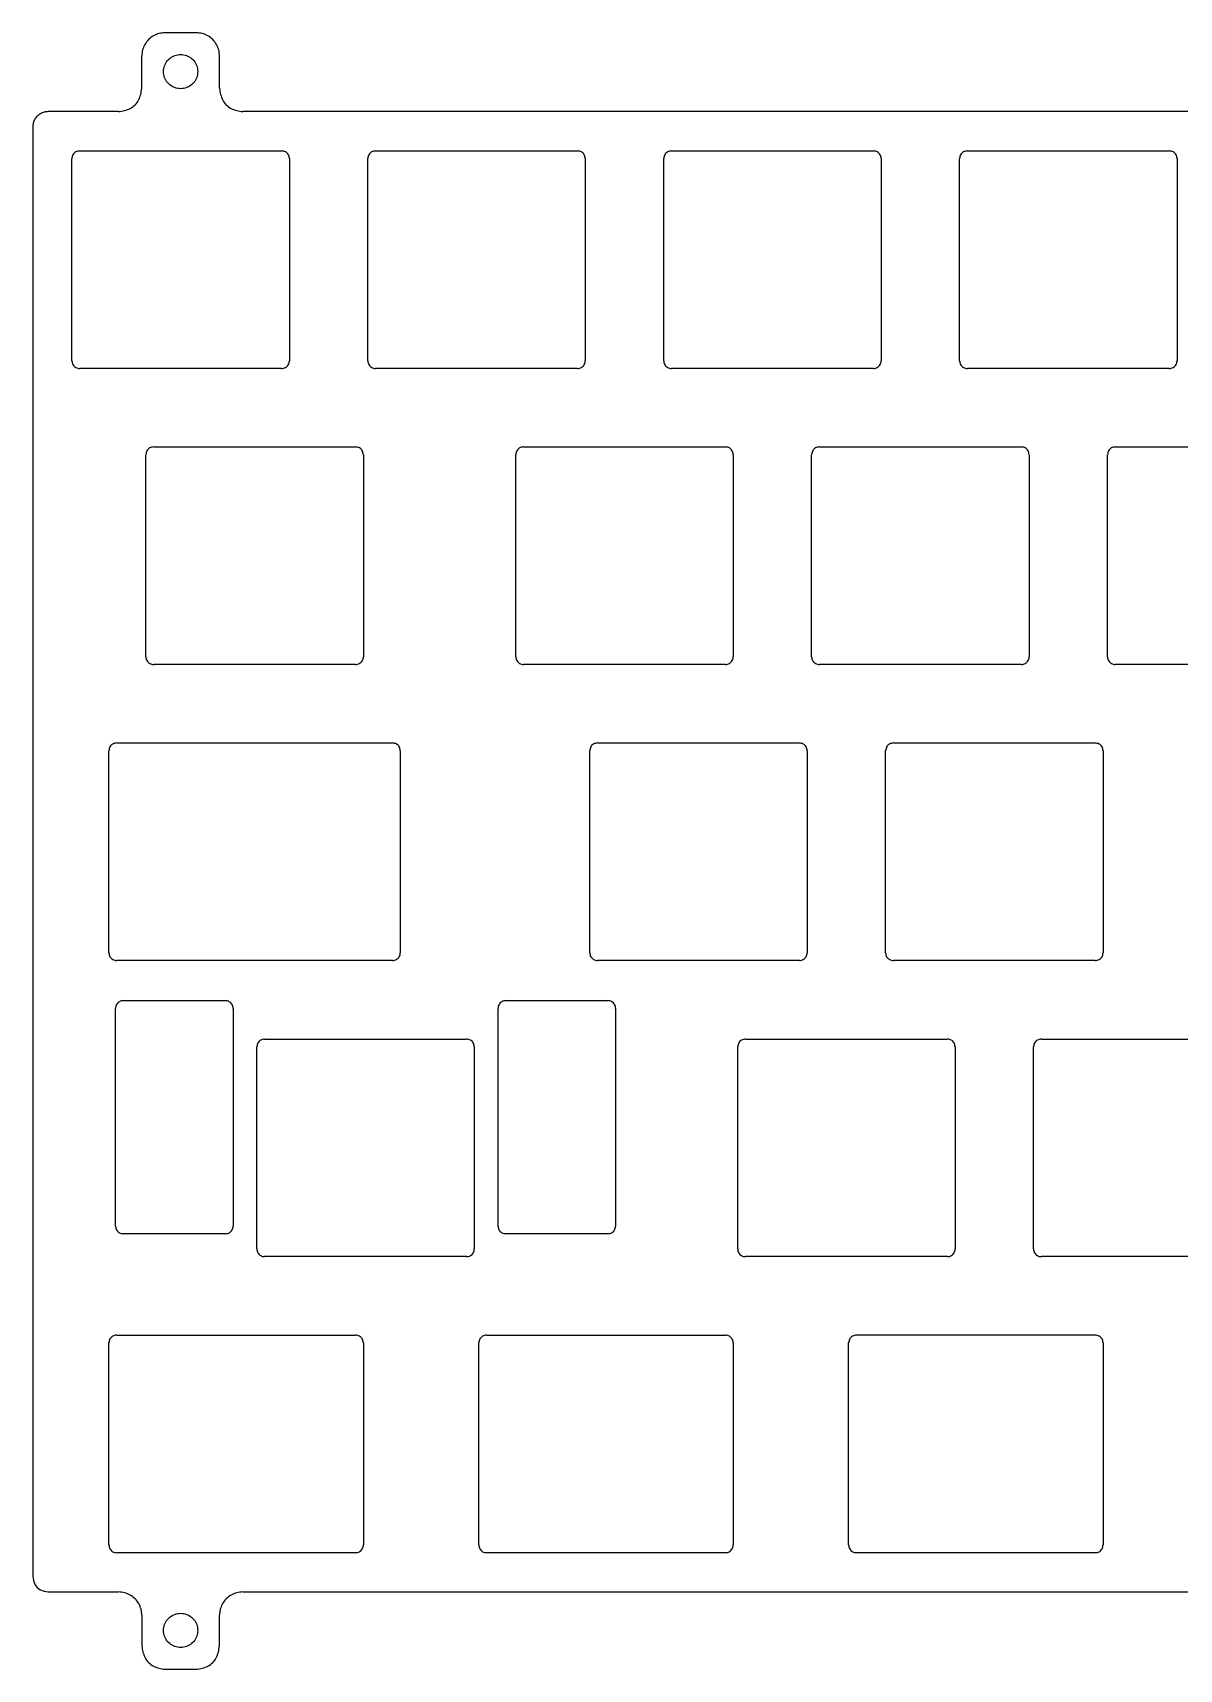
# Model space of a CAD drawing. Extents: x 0 to 305, y -146 to 105.
# Drawn here: x 0.1 to 74, y -146.5 to -41.2 of the extents above; entities that cross this region are included whole.
import ezdxf

# ---------------------------------------------------------------- set-up
doc = ezdxf.new("R2010")
doc.units = 0
doc.layers.add('Facebinder', color=7, linetype='CONTINUOUS')

msp = doc.modelspace()

# ---------------------------------------------------------------- linework, layer by layer
at = {"layer": 'Facebinder', "color": 7}
for points in [[(10.657681, -41.182013), (8.657682, -41.182013)], [(7.157682, -44.757036), (7.157682, -42.682015)], [(12.157681, -44.757036), (12.157681, -42.682015)], [(5.657683, -46.257012), (1.132304, -46.257012)], [(77.095166, -46.257012), (13.657681, -46.257012)], [(0.132304, -47.257031), (0.132304, -140.507712)], [(2.657303, -62.282715), (2.657303, -49.282019)], [(3.157303, -48.782036), (16.15818, -48.782036)], [(16.65818, -49.282019), (16.65818, -62.282715)], [(21.70738, -62.282715), (21.70738, -49.282019)], [(22.207379, -48.782036), (35.208176, -48.782036)], [(35.708174, -49.282019), (35.708174, -62.282715)], [(40.757474, -62.282715), (40.757474, -49.282019)], [(41.257475, -48.782036), (54.258171, -48.782036)], [(54.75817, -49.282019), (54.75817, -62.282715)], [(59.807469, -62.282715), (59.807469, -49.282019)], [(60.307471, -48.782036), (73.308167, -48.782036)], [(73.808166, -49.282019), (73.808166, -62.282715)], [(16.15818, -62.782724), (3.157303, -62.782724)], [(35.208176, -62.782724), (22.207379, -62.782724)], [(54.258171, -62.782724), (41.257475, -62.782724)], [(73.308167, -62.782724), (60.307471, -62.782724)], [(7.419882, -81.33271), (7.419882, -68.332014)], [(7.919882, -67.832031), (20.919279, -67.832031)], [(21.419278, -68.332014), (21.419278, -81.33271)], [(31.232476, -81.33271), (31.232476, -68.332014)], [(31.732477, -67.832031), (44.733173, -67.832031)], [(45.233172, -68.332014), (45.233172, -81.33271)], [(50.282472, -81.33271), (50.282472, -68.332014)], [(50.782473, -67.832031), (63.783169, -67.832031)], [(64.283168, -68.332014), (64.283168, -81.33271)], [(69.332467, -81.33271), (69.332467, -68.332014)], [(69.832469, -67.832031), (82.833165, -67.832031)], [(20.919279, -81.83272), (7.919882, -81.83272)], [(44.733173, -81.83272), (31.732477, -81.83272)], [(63.783169, -81.83272), (50.782473, -81.83272)], [(82.833165, -81.83272), (69.832469, -81.83272)], [(5.038583, -100.382706), (5.038583, -87.38201)], [(5.538583, -86.882027), (23.300579, -86.882027)], [(23.800578, -87.38201), (23.800578, -100.382706)], [(35.994975, -100.382706), (35.994975, -87.38201)], [(36.494976, -86.882027), (49.494172, -86.882027)], [(49.994174, -87.38201), (49.994174, -100.382706)], [(55.044971, -100.382706), (55.044971, -87.38201)], [(55.544972, -86.882027), (68.544168, -86.882027)], [(69.044169, -87.38201), (69.044169, -100.382706)], [(23.300579, -100.882716), (5.538583, -100.882716)], [(49.494172, -100.882716), (36.494976, -100.882716)], [(68.544168, -100.882716), (55.544972, -100.882716)], [(5.464383, -117.962413), (5.464383, -103.962412)], [(5.964383, -103.462403), (12.539481, -103.462403)], [(13.039481, -103.962412), (13.039481, -117.962413)], [(30.088778, -117.962413), (30.088778, -103.962412)], [(30.588777, -103.462403), (37.163576, -103.462403)], [(37.663575, -103.962412), (37.663575, -117.962413)], [(15.063581, -105.932023), (28.064477, -105.932023)], [(46.019974, -105.932023), (59.01917, -105.932023)], [(65.06997, -105.932023), (78.069166, -105.932023)], [(14.563581, -119.432808), (14.563581, -106.432006)], [(28.564476, -106.432006), (28.564476, -119.432808)], [(45.519973, -119.432808), (45.519973, -106.432006)], [(59.519172, -106.432006), (59.519172, -119.432808)], [(64.569968, -119.432808), (64.569968, -106.432006)], [(12.539481, -118.462396), (5.964383, -118.462396)], [(37.163576, -118.462396), (30.588777, -118.462396)], [(28.064477, -119.932817), (15.063581, -119.932817)], [(59.01917, -119.932817), (46.019974, -119.932817)], [(78.069166, -119.932817), (65.06997, -119.932817)], [(5.538257, -124.981992), (20.919278, -124.982019)], [(29.350752, -124.981992), (44.731771, -124.981992)], [(68.544165, -124.981992), (53.163249, -124.981992)], [(5.038257, -138.482671), (5.038257, -125.481975)], [(21.419277, -125.482002), (21.419277, -138.482698)], [(28.850753, -138.482671), (28.850753, -125.481975)], [(45.23177, -125.481975), (45.23177, -138.482671)], [(52.66325, -138.482671), (52.66325, -125.481975)], [(69.044167, -125.481975), (69.044167, -138.482671)], [(20.919278, -138.982707), (5.538257, -138.982681)], [(44.731771, -138.982681), (29.350752, -138.982681)], [(68.544165, -138.982681), (53.163249, -138.982681)], [(1.132304, -141.507705), (5.657683, -141.507705)], [(13.657681, -141.507705), (77.095166, -141.507705)], [(7.157682, -143.007707), (7.157682, -144.982715)], [(12.157681, -144.982715), (12.157681, -143.007707)], [(8.657682, -146.48269), (10.657681, -146.48269)]]:
    msp.add_lwpolyline(points, dxfattribs=at)
for points in [[(10.757682, -43.682034)], [(10.757682, -143.982696)]]:
    msp.add_lwpolyline(points, close=True, dxfattribs=at)
for points, knots in [([(8.657682, -41.182013), (8.526412, -41.192013), (8.264958, -41.211929), (7.899196, -41.369317), (7.584435, -41.608767), (7.344985, -41.92353), (7.187597, -42.289292), (7.167682, -42.550745), (7.157682, -42.682015)], [0, 0, 0, 0, 0.392663, 0.782076, 1.174738, 1.567401, 1.956814, 2.349477, 2.349477, 2.349477, 2.349477]), ([(12.157681, -42.682015), (12.147682, -42.550745), (12.127767, -42.289292), (11.970379, -41.92353), (11.730929, -41.608767), (11.416167, -41.369317), (11.050405, -41.211929), (10.788951, -41.192013), (10.657681, -41.182013)], [0, 0, 0, 0, 0.392663, 0.782076, 1.174739, 1.567401, 1.956814, 2.349477, 2.349477, 2.349477, 2.349477]), ([(10.757682, -43.682034), (10.744539, -43.553428), (10.718441, -43.298057), (10.515968, -42.960579), (10.219513, -42.709673), (9.852409, -42.576601), (9.46287, -42.576601), (9.09628, -42.709673), (8.797772, -42.960579), (8.602927, -43.298057), (8.534896, -43.682034), (8.602927, -44.066012), (8.797772, -44.40349), (9.09628, -44.654395), (9.46287, -44.787467), (9.852409, -44.787467), (10.219513, -44.654395), (10.515968, -44.40349), (10.718441, -44.066012), (10.744539, -43.81064), (10.757682, -43.682034)], [0, 0, 0, 0, 0.38386, 0.762227, 1.146088, 1.529948, 1.908315, 2.292176, 2.676036, 3.054403, 3.438263, 3.822124, 4.200491, 4.584351, 4.968212, 5.346578, 5.730439, 6.114299, 6.492666, 6.876527, 6.876527, 6.876527, 6.876527]), ([(5.657683, -46.257012), (5.920519, -46.215755), (6.438395, -46.134465), (7.035123, -45.537747), (7.116421, -45.019872), (7.157682, -44.757036)], [0, 0, 0, 0, 0.784281, 1.5453, 2.329581, 2.329581, 2.329581, 2.329581]), ([(12.157681, -44.757036), (12.198942, -45.019872), (12.280241, -45.537747), (12.876969, -46.134465), (13.394845, -46.215755), (13.657681, -46.257012)], [0, 0, 0, 0, 0.784281, 1.5453, 2.32958, 2.32958, 2.32958, 2.32958]), ([(1.132304, -46.257012), (1.044789, -46.263678), (0.870485, -46.276956), (0.626641, -46.381883), (0.416799, -46.54152), (0.257166, -46.751366), (0.152243, -46.995212), (0.138969, -47.169516), (0.132304, -47.257031)], [0, 0, 0, 0, 0.261778, 0.52139, 0.783168, 1.044946, 1.304557, 1.566335, 1.566335, 1.566335, 1.566335]), ([(3.157303, -48.782036), (3.069692, -48.795788), (2.897069, -48.822884), (2.69816, -49.021786), (2.671058, -49.194408), (2.657303, -49.282019)], [0, 0, 0, 0, 0.261424, 0.515094, 0.776518, 0.776518, 0.776518, 0.776518]), ([(16.65818, -49.282019), (16.644425, -49.194408), (16.617323, -49.021786), (16.418415, -48.822884), (16.245791, -48.795788), (16.15818, -48.782036)], [0, 0, 0, 0, 0.261424, 0.515094, 0.776518, 0.776518, 0.776518, 0.776518]), ([(22.207379, -48.782036), (22.119768, -48.795788), (21.947145, -48.822884), (21.748237, -49.021786), (21.721135, -49.194408), (21.70738, -49.282019)], [0, 0, 0, 0, 0.261424, 0.515094, 0.776517, 0.776517, 0.776517, 0.776517]), ([(35.708174, -49.282019), (35.69442, -49.194408), (35.667318, -49.021786), (35.46841, -48.822884), (35.295786, -48.795788), (35.208176, -48.782036)], [0, 0, 0, 0, 0.261424, 0.515094, 0.776517, 0.776517, 0.776517, 0.776517]), ([(41.257475, -48.782036), (41.169864, -48.795787), (40.99724, -48.822883), (40.798331, -49.021785), (40.771229, -49.194408), (40.757474, -49.282019)], [0, 0, 0, 0, 0.261424, 0.515095, 0.77652, 0.77652, 0.77652, 0.77652]), ([(54.75817, -49.282019), (54.744415, -49.194408), (54.717313, -49.021786), (54.518405, -48.822884), (54.345782, -48.795788), (54.258171, -48.782036)], [0, 0, 0, 0, 0.261424, 0.515094, 0.776517, 0.776517, 0.776517, 0.776517]), ([(60.307471, -48.782036), (60.21986, -48.795787), (60.047236, -48.822883), (59.848327, -49.021785), (59.821224, -49.194408), (59.807469, -49.282019)], [0, 0, 0, 0, 0.261424, 0.515095, 0.77652, 0.77652, 0.77652, 0.77652]), ([(73.808166, -49.282019), (73.794411, -49.194408), (73.767309, -49.021786), (73.568401, -48.822884), (73.395778, -48.795788), (73.308167, -48.782036)], [0, 0, 0, 0, 0.261424, 0.515094, 0.776517, 0.776517, 0.776517, 0.776517]), ([(2.657303, -62.282715), (2.660636, -62.326472), (2.667273, -62.413624), (2.719734, -62.535547), (2.799551, -62.64047), (2.904472, -62.720288), (3.026394, -62.772752), (3.113546, -62.779391), (3.157303, -62.782724)], [0, 0, 0, 0, 0.130889, 0.260695, 0.391584, 0.522473, 0.652278, 0.783167, 0.783167, 0.783167, 0.783167]), ([(16.15818, -62.782724), (16.201938, -62.779391), (16.28909, -62.772752), (16.411011, -62.720288), (16.515933, -62.64047), (16.595749, -62.535547), (16.648211, -62.413624), (16.654848, -62.326472), (16.65818, -62.282715)], [0, 0, 0, 0, 0.130889, 0.260695, 0.391584, 0.522473, 0.652278, 0.783167, 0.783167, 0.783167, 0.783167]), ([(21.70738, -62.282715), (21.710713, -62.326472), (21.71735, -62.413624), (21.769811, -62.535547), (21.849627, -62.64047), (21.954548, -62.720288), (22.07647, -62.772752), (22.163622, -62.779391), (22.207379, -62.782724)], [0, 0, 0, 0, 0.130889, 0.260694, 0.391583, 0.522472, 0.652278, 0.783167, 0.783167, 0.783167, 0.783167]), ([(35.208176, -62.782724), (35.251933, -62.779391), (35.339085, -62.772752), (35.461006, -62.720288), (35.565927, -62.64047), (35.645744, -62.535547), (35.698205, -62.413624), (35.704842, -62.326472), (35.708174, -62.282715)], [0, 0, 0, 0, 0.130889, 0.260694, 0.391583, 0.522472, 0.652278, 0.783167, 0.783167, 0.783167, 0.783167]), ([(40.757474, -62.282715), (40.760806, -62.326472), (40.767443, -62.413625), (40.819905, -62.535548), (40.899722, -62.64047), (41.004643, -62.720289), (41.126566, -62.772753), (41.213718, -62.779391), (41.257475, -62.782724)], [0, 0, 0, 0, 0.130889, 0.260695, 0.391585, 0.522474, 0.65228, 0.783169, 0.783169, 0.783169, 0.783169]), ([(54.258171, -62.782724), (54.301928, -62.779391), (54.38908, -62.772752), (54.511002, -62.720288), (54.615923, -62.64047), (54.695739, -62.535547), (54.748201, -62.413624), (54.754838, -62.326472), (54.75817, -62.282715)], [0, 0, 0, 0, 0.130889, 0.260694, 0.391583, 0.522472, 0.652278, 0.783167, 0.783167, 0.783167, 0.783167]), ([(59.807469, -62.282715), (59.810802, -62.326472), (59.817439, -62.413625), (59.869901, -62.535548), (59.949718, -62.64047), (60.054639, -62.720289), (60.176561, -62.772753), (60.263714, -62.779391), (60.307471, -62.782724)], [0, 0, 0, 0, 0.130889, 0.260695, 0.391585, 0.522474, 0.65228, 0.783169, 0.783169, 0.783169, 0.783169]), ([(73.308167, -62.782724), (73.351924, -62.779391), (73.439076, -62.772752), (73.560998, -62.720288), (73.665919, -62.64047), (73.745735, -62.535547), (73.798196, -62.413624), (73.804834, -62.326472), (73.808166, -62.282715)], [0, 0, 0, 0, 0.130889, 0.260694, 0.391583, 0.522472, 0.652278, 0.783167, 0.783167, 0.783167, 0.783167]), ([(7.919882, -67.832031), (7.832271, -67.845783), (7.659648, -67.87288), (7.460739, -68.071781), (7.433637, -68.244404), (7.419882, -68.332014)], [0, 0, 0, 0, 0.261424, 0.515094, 0.776518, 0.776518, 0.776518, 0.776518]), ([(21.419278, -68.332014), (21.405523, -68.244404), (21.378421, -68.071782), (21.179513, -67.87288), (21.00689, -67.845784), (20.919279, -67.832031)], [0, 0, 0, 0, 0.261424, 0.515094, 0.776517, 0.776517, 0.776517, 0.776517]), ([(31.732477, -67.832031), (31.644866, -67.845783), (31.472242, -67.872879), (31.273333, -68.071781), (31.246231, -68.244404), (31.232476, -68.332014)], [0, 0, 0, 0, 0.261424, 0.515095, 0.77652, 0.77652, 0.77652, 0.77652]), ([(45.233172, -68.332014), (45.219417, -68.244404), (45.192316, -68.071782), (44.993408, -67.87288), (44.820784, -67.845784), (44.733173, -67.832031)], [0, 0, 0, 0, 0.261424, 0.515094, 0.776517, 0.776517, 0.776517, 0.776517]), ([(50.782473, -67.832031), (50.694862, -67.845783), (50.522238, -67.872879), (50.323329, -68.071781), (50.296227, -68.244404), (50.282472, -68.332014)], [0, 0, 0, 0, 0.261424, 0.515095, 0.77652, 0.77652, 0.77652, 0.77652]), ([(64.283168, -68.332014), (64.269413, -68.244404), (64.242311, -68.071782), (64.043403, -67.87288), (63.87078, -67.845784), (63.783169, -67.832031)], [0, 0, 0, 0, 0.261424, 0.515094, 0.776517, 0.776517, 0.776517, 0.776517]), ([(69.832469, -67.832031), (69.744858, -67.845783), (69.572234, -67.872879), (69.373324, -68.071781), (69.346222, -68.244404), (69.332467, -68.332014)], [0, 0, 0, 0, 0.261424, 0.515095, 0.77652, 0.77652, 0.77652, 0.77652]), ([(7.419882, -81.33271), (7.423215, -81.376468), (7.429852, -81.46362), (7.482313, -81.585543), (7.56213, -81.690466), (7.667051, -81.770284), (7.788973, -81.822748), (7.876125, -81.829387), (7.919882, -81.83272)], [0, 0, 0, 0, 0.130889, 0.260695, 0.391584, 0.522473, 0.652279, 0.783168, 0.783168, 0.783168, 0.783168]), ([(20.919279, -81.83272), (20.963036, -81.829387), (21.050188, -81.822748), (21.17211, -81.770284), (21.277031, -81.690465), (21.356847, -81.585542), (21.409309, -81.46362), (21.415946, -81.376468), (21.419278, -81.33271)], [0, 0, 0, 0, 0.130889, 0.260694, 0.391583, 0.522472, 0.652278, 0.783167, 0.783167, 0.783167, 0.783167]), ([(31.232476, -81.33271), (31.235808, -81.376468), (31.242445, -81.46362), (31.294907, -81.585543), (31.374724, -81.690466), (31.479646, -81.770285), (31.601568, -81.822748), (31.68872, -81.829387), (31.732477, -81.83272)], [0, 0, 0, 0, 0.130889, 0.260695, 0.391585, 0.522474, 0.65228, 0.783169, 0.783169, 0.783169, 0.783169]), ([(44.733173, -81.83272), (44.776931, -81.829387), (44.864083, -81.822748), (44.986004, -81.770284), (45.090925, -81.690465), (45.170741, -81.585542), (45.223203, -81.46362), (45.22984, -81.376468), (45.233172, -81.33271)], [0, 0, 0, 0, 0.130889, 0.260694, 0.391583, 0.522472, 0.652278, 0.783167, 0.783167, 0.783167, 0.783167]), ([(50.282472, -81.33271), (50.285804, -81.376468), (50.292441, -81.46362), (50.344903, -81.585543), (50.42472, -81.690466), (50.529641, -81.770285), (50.651564, -81.822748), (50.738716, -81.829387), (50.782473, -81.83272)], [0, 0, 0, 0, 0.130889, 0.260695, 0.391585, 0.522474, 0.65228, 0.783169, 0.783169, 0.783169, 0.783169]), ([(63.783169, -81.83272), (63.826926, -81.829387), (63.914078, -81.822748), (64.036, -81.770284), (64.140921, -81.690465), (64.220737, -81.585542), (64.273199, -81.46362), (64.279836, -81.376468), (64.283168, -81.33271)], [0, 0, 0, 0, 0.130889, 0.260694, 0.391583, 0.522472, 0.652278, 0.783167, 0.783167, 0.783167, 0.783167]), ([(69.332467, -81.33271), (69.3358, -81.376468), (69.342437, -81.46362), (69.394899, -81.585543), (69.474715, -81.690466), (69.579637, -81.770285), (69.701559, -81.822748), (69.788712, -81.829387), (69.832469, -81.83272)], [0, 0, 0, 0, 0.130889, 0.260695, 0.391585, 0.522474, 0.65228, 0.783169, 0.783169, 0.783169, 0.783169]), ([(5.538583, -86.882027), (5.450972, -86.895779), (5.278348, -86.922875), (5.07944, -87.121777), (5.052338, -87.2944), (5.038583, -87.38201)], [0, 0, 0, 0, 0.261424, 0.515094, 0.776518, 0.776518, 0.776518, 0.776518]), ([(23.800578, -87.38201), (23.786823, -87.2944), (23.759721, -87.121777), (23.560813, -86.922876), (23.38819, -86.895779), (23.300579, -86.882027)], [0, 0, 0, 0, 0.261424, 0.515094, 0.776517, 0.776517, 0.776517, 0.776517]), ([(36.494976, -86.882027), (36.407365, -86.895779), (36.234741, -86.922875), (36.035832, -87.121776), (36.00873, -87.294399), (35.994975, -87.38201)], [0, 0, 0, 0, 0.261424, 0.515095, 0.77652, 0.77652, 0.77652, 0.77652]), ([(49.994174, -87.38201), (49.980419, -87.294399), (49.953317, -87.121776), (49.754407, -86.922875), (49.581783, -86.895779), (49.494172, -86.882027)], [0, 0, 0, 0, 0.261424, 0.515095, 0.77652, 0.77652, 0.77652, 0.77652]), ([(55.544972, -86.882027), (55.457361, -86.895779), (55.284737, -86.922875), (55.085828, -87.121776), (55.058726, -87.294399), (55.044971, -87.38201)], [0, 0, 0, 0, 0.261424, 0.515095, 0.77652, 0.77652, 0.77652, 0.77652]), ([(69.044169, -87.38201), (69.030414, -87.294399), (69.003312, -87.121776), (68.804403, -86.922875), (68.631779, -86.895779), (68.544168, -86.882027)], [0, 0, 0, 0, 0.261424, 0.515095, 0.77652, 0.77652, 0.77652, 0.77652]), ([(5.038583, -100.382706), (5.041915, -100.426463), (5.048552, -100.513616), (5.101014, -100.635539), (5.18083, -100.740461), (5.285752, -100.82028), (5.407673, -100.872744), (5.494826, -100.879382), (5.538583, -100.882716)], [0, 0, 0, 0, 0.130889, 0.260695, 0.391584, 0.522473, 0.652279, 0.783168, 0.783168, 0.783168, 0.783168]), ([(23.300579, -100.882716), (23.344336, -100.879382), (23.431488, -100.872743), (23.55341, -100.820279), (23.658331, -100.740461), (23.738147, -100.635538), (23.790608, -100.513616), (23.797245, -100.426463), (23.800578, -100.382706)], [0, 0, 0, 0, 0.130889, 0.260694, 0.391583, 0.522472, 0.652278, 0.783167, 0.783167, 0.783167, 0.783167]), ([(35.994975, -100.382706), (35.998307, -100.426463), (36.004944, -100.513616), (36.057406, -100.635539), (36.137223, -100.740462), (36.242145, -100.82028), (36.364067, -100.872744), (36.451219, -100.879383), (36.494976, -100.882716)], [0, 0, 0, 0, 0.130889, 0.260695, 0.391585, 0.522474, 0.65228, 0.783169, 0.783169, 0.783169, 0.783169]), ([(49.494172, -100.882716), (49.537929, -100.879383), (49.625082, -100.872744), (49.747004, -100.82028), (49.851926, -100.740462), (49.931742, -100.635539), (49.984204, -100.513616), (49.990841, -100.426463), (49.994174, -100.382706)], [0, 0, 0, 0, 0.130889, 0.260695, 0.391585, 0.522474, 0.65228, 0.783169, 0.783169, 0.783169, 0.783169]), ([(55.044971, -100.382706), (55.048303, -100.426463), (55.05494, -100.513616), (55.107402, -100.635539), (55.187219, -100.740462), (55.29214, -100.82028), (55.414062, -100.872744), (55.501215, -100.879383), (55.544972, -100.882716)], [0, 0, 0, 0, 0.130889, 0.260695, 0.391585, 0.522474, 0.65228, 0.783169, 0.783169, 0.783169, 0.783169]), ([(68.544168, -100.882716), (68.587925, -100.879383), (68.675078, -100.872744), (68.797, -100.82028), (68.901921, -100.740462), (68.981738, -100.635539), (69.0342, -100.513616), (69.040837, -100.426463), (69.044169, -100.382706)], [0, 0, 0, 0, 0.130889, 0.260695, 0.391585, 0.522474, 0.65228, 0.783169, 0.783169, 0.783169, 0.783169]), ([(5.964383, -103.462403), (5.920626, -103.465736), (5.833473, -103.472375), (5.711552, -103.524838), (5.60663, -103.604657), (5.526814, -103.70958), (5.474352, -103.831503), (5.467715, -103.918655), (5.464383, -103.962412)], [0, 0, 0, 0, 0.130889, 0.260695, 0.391584, 0.522473, 0.652279, 0.783168, 0.783168, 0.783168, 0.783168]), ([(13.039481, -103.962412), (13.036149, -103.918655), (13.029511, -103.831503), (12.97705, -103.70958), (12.897234, -103.604657), (12.792312, -103.524838), (12.67039, -103.472375), (12.583238, -103.465736), (12.539481, -103.462403)], [0, 0, 0, 0, 0.130889, 0.260695, 0.391584, 0.522473, 0.652279, 0.783168, 0.783168, 0.783168, 0.783168]), ([(30.588777, -103.462403), (30.545019, -103.465736), (30.457867, -103.472375), (30.335946, -103.524839), (30.231025, -103.604657), (30.151209, -103.70958), (30.098747, -103.831503), (30.09211, -103.918655), (30.088778, -103.962412)], [0, 0, 0, 0, 0.130889, 0.260694, 0.391583, 0.522472, 0.652278, 0.783167, 0.783167, 0.783167, 0.783167]), ([(37.663575, -103.962412), (37.660242, -103.918655), (37.653605, -103.831503), (37.601144, -103.70958), (37.521327, -103.604657), (37.416406, -103.524839), (37.294485, -103.472375), (37.207333, -103.465736), (37.163576, -103.462403)], [0, 0, 0, 0, 0.130889, 0.260694, 0.391583, 0.522472, 0.652278, 0.783167, 0.783167, 0.783167, 0.783167]), ([(15.063581, -105.932023), (14.97597, -105.945775), (14.803346, -105.972871), (14.604438, -106.171773), (14.577336, -106.344395), (14.563581, -106.432006)], [0, 0, 0, 0, 0.261424, 0.515094, 0.776518, 0.776518, 0.776518, 0.776518]), ([(28.564476, -106.432006), (28.550721, -106.344395), (28.52362, -106.171773), (28.324712, -105.972871), (28.152088, -105.945775), (28.064477, -105.932023)], [0, 0, 0, 0, 0.261424, 0.515094, 0.776517, 0.776517, 0.776517, 0.776517]), ([(46.019974, -105.932023), (45.932363, -105.945775), (45.759739, -105.97287), (45.56083, -106.171772), (45.533728, -106.344395), (45.519973, -106.432006)], [0, 0, 0, 0, 0.261424, 0.515095, 0.77652, 0.77652, 0.77652, 0.77652]), ([(59.519172, -106.432006), (59.505417, -106.344395), (59.478315, -106.171772), (59.279405, -105.97287), (59.106781, -105.945775), (59.01917, -105.932023)], [0, 0, 0, 0, 0.261424, 0.515095, 0.77652, 0.77652, 0.77652, 0.77652]), ([(65.06997, -105.932023), (64.982359, -105.945775), (64.809735, -105.97287), (64.610825, -106.171772), (64.583723, -106.344395), (64.569968, -106.432006)], [0, 0, 0, 0, 0.261424, 0.515095, 0.77652, 0.77652, 0.77652, 0.77652]), ([(5.464383, -117.962413), (5.478138, -118.050023), (5.50524, -118.222646), (5.704148, -118.421548), (5.876772, -118.448644), (5.964383, -118.462396)], [0, 0, 0, 0, 0.261424, 0.515094, 0.776518, 0.776518, 0.776518, 0.776518]), ([(12.539481, -118.462396), (12.627092, -118.448644), (12.799716, -118.421548), (12.998624, -118.222646), (13.025726, -118.050023), (13.039481, -117.962413)], [0, 0, 0, 0, 0.261424, 0.515094, 0.776518, 0.776518, 0.776518, 0.776518]), ([(30.088778, -117.962413), (30.102533, -118.050023), (30.129634, -118.222645), (30.328542, -118.421547), (30.501166, -118.448644), (30.588777, -118.462396)], [0, 0, 0, 0, 0.261424, 0.515094, 0.776517, 0.776517, 0.776517, 0.776517]), ([(37.163576, -118.462396), (37.251186, -118.448644), (37.42381, -118.421547), (37.622718, -118.222645), (37.64982, -118.050023), (37.663575, -117.962413)], [0, 0, 0, 0, 0.261424, 0.515094, 0.776517, 0.776517, 0.776517, 0.776517]), ([(14.563581, -119.432808), (14.566913, -119.476565), (14.57355, -119.563717), (14.626012, -119.68564), (14.705828, -119.790563), (14.810749, -119.870381), (14.932671, -119.922845), (15.019823, -119.929484), (15.063581, -119.932817)], [0, 0, 0, 0, 0.130889, 0.260695, 0.391584, 0.522473, 0.652279, 0.783168, 0.783168, 0.783168, 0.783168]), ([(28.064477, -119.932817), (28.108235, -119.929484), (28.195387, -119.922845), (28.317308, -119.870381), (28.422229, -119.790562), (28.502045, -119.68564), (28.554507, -119.563717), (28.561144, -119.476565), (28.564476, -119.432808)], [0, 0, 0, 0, 0.130889, 0.260694, 0.391583, 0.522472, 0.652278, 0.783167, 0.783167, 0.783167, 0.783167]), ([(45.519973, -119.432808), (45.523305, -119.476565), (45.529942, -119.563717), (45.582404, -119.685641), (45.662221, -119.790563), (45.767142, -119.870382), (45.889065, -119.922846), (45.976217, -119.929484), (46.019974, -119.932817)], [0, 0, 0, 0, 0.130889, 0.260695, 0.391585, 0.522474, 0.65228, 0.783169, 0.783169, 0.783169, 0.783169]), ([(59.01917, -119.932817), (59.062927, -119.929484), (59.15008, -119.922846), (59.272002, -119.870382), (59.376924, -119.790563), (59.45674, -119.685641), (59.509202, -119.563717), (59.515839, -119.476565), (59.519172, -119.432808)], [0, 0, 0, 0, 0.130889, 0.260695, 0.391585, 0.522474, 0.65228, 0.783169, 0.783169, 0.783169, 0.783169]), ([(64.569968, -119.432808), (64.573301, -119.476565), (64.579938, -119.563717), (64.6324, -119.685641), (64.712216, -119.790563), (64.817138, -119.870382), (64.93906, -119.922846), (65.026213, -119.929484), (65.06997, -119.932817)], [0, 0, 0, 0, 0.130889, 0.260695, 0.391585, 0.522474, 0.65228, 0.783169, 0.783169, 0.783169, 0.783169]), ([(5.538257, -124.981992), (5.450646, -124.995744), (5.278023, -125.02284), (5.079114, -125.221742), (5.052012, -125.394365), (5.038257, -125.481975)], [0, 0, 0, 0, 0.261424, 0.515094, 0.776518, 0.776518, 0.776518, 0.776518]), ([(21.419277, -125.482002), (21.405522, -125.394391), (21.37842, -125.221769), (21.179512, -125.022867), (21.006889, -124.995771), (20.919278, -124.982019)], [0, 0, 0, 0, 0.261424, 0.515094, 0.776517, 0.776517, 0.776517, 0.776517]), ([(29.350752, -124.981992), (29.263141, -124.995744), (29.090518, -125.022841), (28.89161, -125.221742), (28.864508, -125.394365), (28.850753, -125.481975)], [0, 0, 0, 0, 0.261424, 0.515094, 0.776517, 0.776517, 0.776517, 0.776517]), ([(45.23177, -125.481975), (45.218015, -125.394365), (45.190913, -125.221742), (44.992005, -125.022841), (44.819382, -124.995744), (44.731771, -124.981992)], [0, 0, 0, 0, 0.261424, 0.515094, 0.776517, 0.776517, 0.776517, 0.776517]), ([(53.163249, -124.981992), (53.075638, -124.995744), (52.903015, -125.022841), (52.704107, -125.221742), (52.677005, -125.394365), (52.66325, -125.481975)], [0, 0, 0, 0, 0.261424, 0.515094, 0.776517, 0.776517, 0.776517, 0.776517]), ([(69.044167, -125.481975), (69.030412, -125.394364), (69.00331, -125.221741), (68.8044, -125.02284), (68.631776, -124.995744), (68.544165, -124.981992)], [0, 0, 0, 0, 0.261424, 0.515095, 0.77652, 0.77652, 0.77652, 0.77652]), ([(5.038257, -138.482671), (5.04159, -138.526428), (5.048227, -138.613581), (5.100688, -138.735503), (5.180505, -138.840426), (5.285426, -138.920245), (5.407348, -138.972709), (5.4945, -138.979347), (5.538257, -138.982681)], [0, 0, 0, 0, 0.130889, 0.260695, 0.391584, 0.522473, 0.652279, 0.783168, 0.783168, 0.783168, 0.783168]), ([(20.919278, -138.982707), (20.963035, -138.979374), (21.050187, -138.972735), (21.172109, -138.920271), (21.27703, -138.840452), (21.356846, -138.73553), (21.409307, -138.613607), (21.415944, -138.526455), (21.419277, -138.482698)], [0, 0, 0, 0, 0.130889, 0.260694, 0.391583, 0.522472, 0.652278, 0.783167, 0.783167, 0.783167, 0.783167]), ([(28.850753, -138.482671), (28.854085, -138.526428), (28.860722, -138.61358), (28.913184, -138.735503), (28.993, -138.840426), (29.097921, -138.920244), (29.219843, -138.972708), (29.306995, -138.979347), (29.350752, -138.982681)], [0, 0, 0, 0, 0.130889, 0.260694, 0.391583, 0.522472, 0.652278, 0.783167, 0.783167, 0.783167, 0.783167]), ([(44.731771, -138.982681), (44.775528, -138.979347), (44.86268, -138.972708), (44.984602, -138.920244), (45.089523, -138.840426), (45.169339, -138.735503), (45.221801, -138.61358), (45.228438, -138.526428), (45.23177, -138.482671)], [0, 0, 0, 0, 0.130889, 0.260694, 0.391583, 0.522472, 0.652278, 0.783167, 0.783167, 0.783167, 0.783167]), ([(52.66325, -138.482671), (52.666582, -138.526428), (52.67322, -138.61358), (52.725681, -138.735503), (52.805497, -138.840426), (52.910418, -138.920244), (53.03234, -138.972708), (53.119492, -138.979347), (53.163249, -138.982681)], [0, 0, 0, 0, 0.130889, 0.260694, 0.391583, 0.522472, 0.652278, 0.783167, 0.783167, 0.783167, 0.783167]), ([(68.544165, -138.982681), (68.587922, -138.979348), (68.675075, -138.972709), (68.796997, -138.920245), (68.901919, -138.840427), (68.981735, -138.735504), (69.034197, -138.613581), (69.040834, -138.526428), (69.044167, -138.482671)], [0, 0, 0, 0, 0.130889, 0.260695, 0.391585, 0.522474, 0.65228, 0.783169, 0.783169, 0.783169, 0.783169]), ([(0.132304, -140.507712), (0.15981, -140.682937), (0.214007, -141.028189), (0.611826, -141.426006), (0.957079, -141.4802), (1.132304, -141.507705)], [0, 0, 0, 0, 0.522857, 1.030206, 1.553062, 1.553062, 1.553062, 1.553062]), ([(7.157682, -143.007707), (7.147683, -142.876437), (7.127768, -142.614983), (6.97038, -142.249221), (6.73093, -141.934458), (6.416168, -141.695008), (6.050406, -141.53762), (5.788953, -141.517704), (5.657683, -141.507705)], [0, 0, 0, 0, 0.392663, 0.782076, 1.174739, 1.567401, 1.956814, 2.349477, 2.349477, 2.349477, 2.349477]), ([(13.657681, -141.507705), (13.526411, -141.517704), (13.264957, -141.53762), (12.899195, -141.695008), (12.584433, -141.934458), (12.344984, -142.249221), (12.187596, -142.614983), (12.167681, -142.876437), (12.157681, -143.007707)], [0, 0, 0, 0, 0.392663, 0.782076, 1.174738, 1.567401, 1.956814, 2.349477, 2.349477, 2.349477, 2.349477]), ([(10.757682, -143.982696), (10.744539, -143.85409), (10.718441, -143.598718), (10.515968, -143.261241), (10.219513, -143.010335), (9.852409, -142.877263), (9.46287, -142.877263), (9.09628, -143.010335), (8.797772, -143.261241), (8.602927, -143.598718), (8.534896, -143.982696), (8.602927, -144.366674), (8.797772, -144.704151), (9.09628, -144.955057), (9.46287, -145.088129), (9.852409, -145.088129), (10.219513, -144.955057), (10.515968, -144.704151), (10.718441, -144.366674), (10.744539, -144.111302), (10.757682, -143.982696)], [0, 0, 0, 0, 0.38386, 0.762227, 1.146088, 1.529948, 1.908315, 2.292176, 2.676036, 3.054403, 3.438263, 3.822124, 4.200491, 4.584351, 4.968212, 5.346578, 5.730439, 6.114299, 6.492666, 6.876527, 6.876527, 6.876527, 6.876527]), ([(7.157682, -144.982715), (7.198944, -145.24555), (7.280242, -145.763425), (7.87697, -146.360143), (8.394846, -146.441433), (8.657682, -146.48269)], [0, 0, 0, 0, 0.784281, 1.5453, 2.32958, 2.32958, 2.32958, 2.32958]), ([(10.657681, -146.48269), (10.920517, -146.441434), (11.438394, -146.360143), (12.035122, -145.763425), (12.11642, -145.24555), (12.157681, -144.982715)], [0, 0, 0, 0, 0.784281, 1.5453, 2.329581, 2.329581, 2.329581, 2.329581])]:
    msp.add_open_spline(points, degree=3, knots=knots, dxfattribs=at)

doc.saveas('drawing.dxf')
